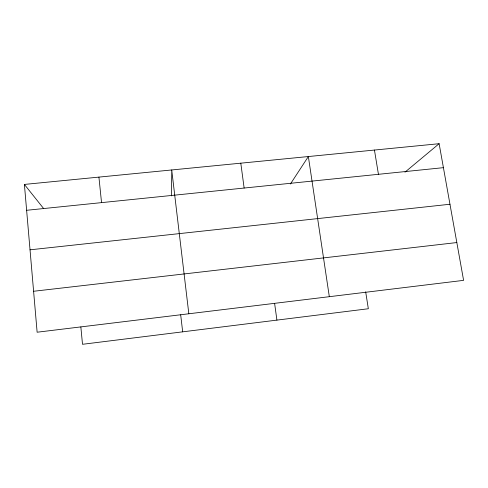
<?xml version="1.0" encoding="UTF-8"?>
<svg xmlns="http://www.w3.org/2000/svg" width="488" height="488" viewBox="0 0 488 488"><rect width="100%" height="100%" fill="white"/><g stroke="black" fill="none" stroke-linecap="round" stroke-linejoin="round"><path stroke-width="0.73" d="M171.562 195.901L171.727 169.964L188.832 313.772M290.415 184.019L308.355 156.544L329.321 296.692M404.955 172.191L439.127 143.704L463.6 280.362L37.125 332.218L24.4 184.427L439.127 143.704M33.599 291.269L456.829 242.554M30.03 249.819L449.966 204.246M26.627 210.291L443.415 167.665M24.4 184.427L43.713 208.657M374.449 150.054L378.438 174.308M365.671 291.83L368.336 308.745L82.509 344.296L80.849 326.942M274.646 303.652L276.916 320.116M240.797 163.181L244.14 188.045M180.682 314.803L182.677 331.834M98.924 177.107L101.541 202.63"/></g></svg>
